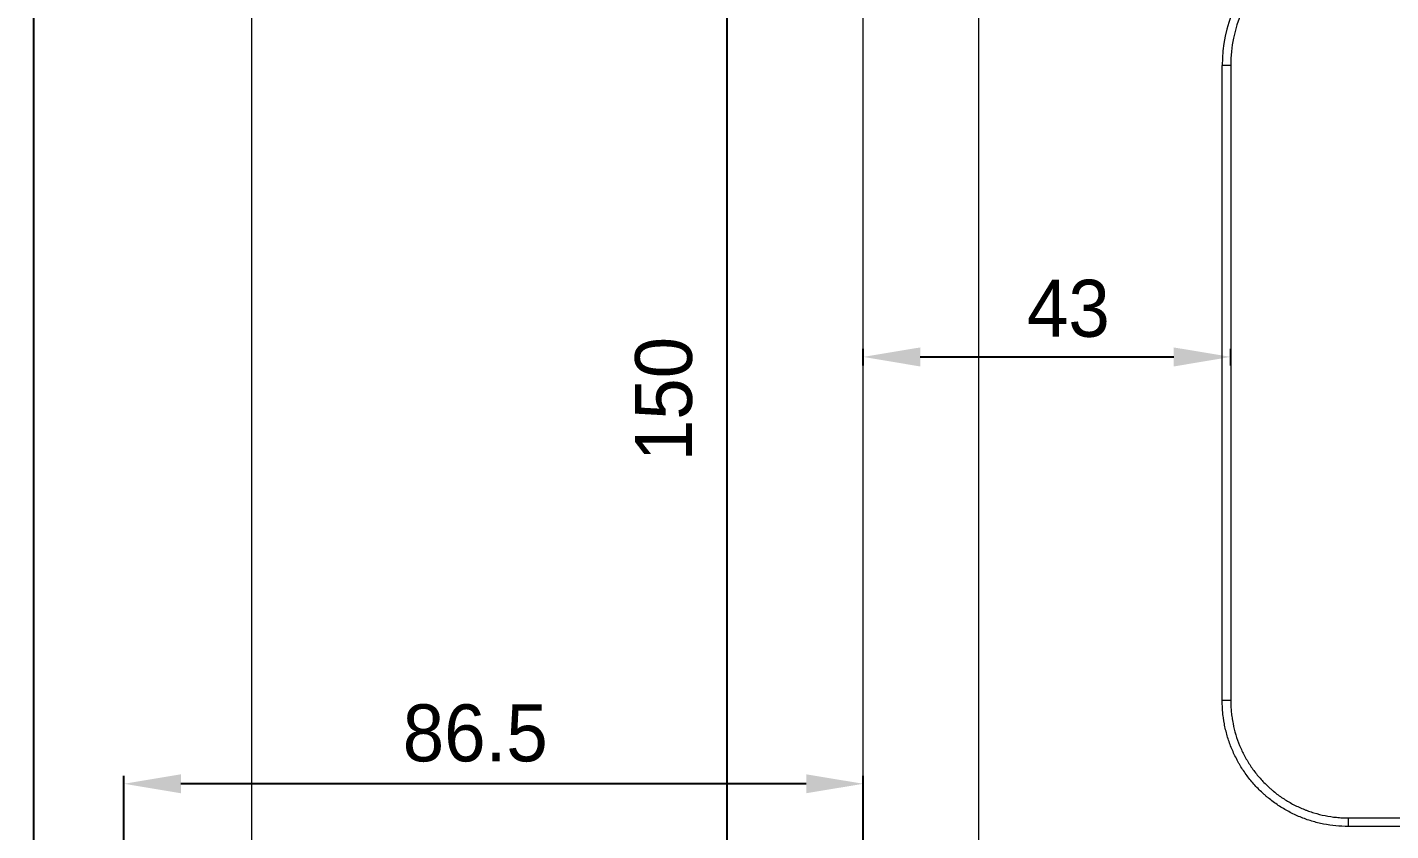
# Model space of a CAD drawing. Extents: x 8819 to 9239, y -18069 to -17475.
# Drawn here: x 9035.5 to 9155.1, y -17711.4 to -17640.9 of the extents above; entities that cross this region are included whole.
import ezdxf

# ---------------------------------------------------------------- set-up
doc = ezdxf.new("R2010")
doc.units = 0
doc.header["$MEASUREMENT"] = 0
doc.linetypes.add('HIDDEN2', pattern=[4.7625, 3.175, -1.5875])
doc.layers.get('0').update_dxf_attribs({"linetype": 'CONTINUOUS', "lineweight": 13})
doc.layers.get('DEFPOINTS').update_dxf_attribs({"linetype": 'CONTINUOUS'})
doc.layers.add('1', color=4, linetype='HIDDEN2')
doc.layers.add('5', color=2, linetype='CONTINUOUS', lineweight=9)
doc.styles.get("Standard").update_dxf_attribs({"font": 'Gulim.ttf'})
doc.dimstyles.new('STANDARD$0', dxfattribs={"dimtxt": 3.5, "dimasz": 2.5, "dimexe": 0.7, "dimexo": 0.7, "dimgap": 0.5, "dimtad": 3, "dimdec": 4, "dimdsep": 46, "dimtxsty": 'Standard', "dimcen": 0, "dimclrd": 2, "dimclre": 2, "dimclrt": 4, "dimadec": 0, "dimazin": 0, "dimtp": 0.2, "dimtm": 0.1, "dimtfac": 0.5, "dimtdec": 4, "dimtmove": 1, "dimatfit": 3, "dimfxl": 0, "dimtolj": 1, "dimarcsym": 0})

# ---------------------------------------------------------------- blocks, each defined once
blk = doc.blocks.new('*D6')
at = {"layer": '5', "color": 2, "lineweight": -2}
for p, q in [((9038.38, -17597.05), (9035.35, -17597.05)), ((9036.05, -17741.3), (9036.05, -17602.05)), ((9038.38, -17746.3), (9035.35, -17746.3))]:
    blk.add_line(p, q, dxfattribs=at)
at = {"layer": '5', "color": 2}
for points in [[(9035.21, -17602.05), (9036.88, -17602.05), (9036.05, -17597.05)], [(9035.21, -17741.3), (9036.88, -17741.3), (9036.05, -17746.3)]]:
    blk.add_solid(points, dxfattribs=at)
at = {"layer": 'DEFPOINTS', "color": 0}
for p in [(9036.05, -17597.05), (9039.08, -17597.05), (9039.08, -17746.3)]:
    blk.add_point(p, dxfattribs=at)
at = {"layer": '5', "color": 4, "insert": (9030.28, -17682.34), "char_height": 5, "attachment_point": 5, "rotation": 90}
blk.add_mtext('\\A1;150~ 200', dxfattribs=at)
blk = doc.blocks.new('*D7')
at = {"layer": '5', "color": 2, "lineweight": -2}
for p, q in [((9113.86, -17615.05), (9096.2, -17615.05)), ((9096.9, -17722.55), (9096.9, -17620.05)), ((9113.86, -17727.55), (9096.2, -17727.55))]:
    blk.add_line(p, q, dxfattribs=at)
at = {"layer": '5', "color": 2}
for points in [[(9096.07, -17620.05), (9097.74, -17620.05), (9096.9, -17615.05)], [(9096.07, -17722.55), (9097.74, -17722.55), (9096.9, -17727.55)]]:
    blk.add_solid(points, dxfattribs=at)
at = {"layer": 'DEFPOINTS', "color": 0}
for p in [(9096.9, -17615.05), (9114.56, -17615.05), (9114.56, -17727.55)]:
    blk.add_point(p, dxfattribs=at)
at = {"layer": '5', "color": 4, "insert": (9091.34, -17673.56), "char_height": 5, "attachment_point": 5, "rotation": 90}
blk.add_mtext('\\A1;150', dxfattribs=at)
blk = doc.blocks.new('*D10')
at = {"layer": '5', "color": 2, "lineweight": -2}
for p, q in [((9043.95, -17739.42), (9043.95, -17706.61)), ((9108.83, -17713.95), (9108.83, -17706.61)), ((9103.83, -17707.31), (9048.95, -17707.31))]:
    blk.add_line(p, q, dxfattribs=at)
at = {"layer": '5', "color": 2}
for points in [[(9048.95, -17706.48), (9048.95, -17708.14), (9043.95, -17707.31)], [(9103.83, -17706.48), (9103.83, -17708.14), (9108.83, -17707.31)]]:
    blk.add_solid(points, dxfattribs=at)
at = {"layer": 'DEFPOINTS', "color": 0}
for p in [(9043.95, -17707.31), (9108.83, -17714.65), (9043.95, -17740.12)]:
    blk.add_point(p, dxfattribs=at)
at = {"layer": '5', "color": 4, "insert": (9074.78, -17702.88), "char_height": 5, "attachment_point": 5}
blk.add_mtext('\\A1;86.5', dxfattribs=at)
blk = doc.blocks.new('*D23')
at = {"layer": '5', "color": 2, "lineweight": -2}
for p, q in [((9108.83, -17670.6), (9108.83, -17669.16)), ((9113.83, -17669.86), (9136.08, -17669.86)), ((9141.08, -17670.6), (9141.08, -17669.16))]:
    blk.add_line(p, q, dxfattribs=at)
at = {"layer": '5', "color": 2}
for points in [[(9113.83, -17669.03), (9113.83, -17670.7), (9108.83, -17669.86)], [(9136.08, -17669.03), (9136.08, -17670.7), (9141.08, -17669.86)]]:
    blk.add_solid(points, dxfattribs=at)
at = {"layer": 'DEFPOINTS', "color": 0}
for p in [(9141.08, -17669.86), (9108.83, -17671.3), (9141.08, -17671.3)]:
    blk.add_point(p, dxfattribs=at)
at = {"layer": '5', "color": 4, "insert": (9126.83, -17665.63), "char_height": 5, "attachment_point": 5}
blk.add_mtext('\\A1;43', dxfattribs=at)

msp = doc.modelspace()

# ---------------------------------------------------------------- linework, layer by layer
at = {"color": 7, "linetype": 'Continuous'}
msp.add_line((9055.133, -17518.269), (9055.133, -17978.236), dxfattribs=at)
at = {"layer": '1', "color": 1, "linetype": 'Continuous', "lineweight": 13}
for p, q in [((9118.955, -17600.053), (9118.955, -17742.553)), ((9141.08, -17644.303), (9140.33, -17644.303)), ((9140.33, -17700.002), (9140.33, -17644.303)), ((9141.08, -17700.002), (9140.33, -17700.002)), ((9151.381, -17710.303), (9151.381, -17711.053)), ((9165.534, -17711.053), (9151.381, -17711.053))]:
    msp.add_line(p, q, dxfattribs=at)
at = {"layer": '1', "color": 7, "linetype": 'Continuous', "lineweight": 18}
for p, q in [((9108.83, -17715.944), (9108.83, -17626.662)), ((9141.08, -17644.303), (9141.08, -17700.002)), ((9151.381, -17710.303), (9165.534, -17710.303))]:
    msp.add_line(p, q, dxfattribs=at)
at = {"layer": '1', "color": 1, "linetype": 'Continuous', "lineweight": 13}
msp.add_arc((9153.08, -17644.303), 12.75, 90, 180, dxfattribs=at)
at = {"layer": '1', "color": 7, "linetype": 'Continuous', "lineweight": 18}
msp.add_arc((9153.08, -17644.303), 12, 90, 180, dxfattribs=at)
at = {"layer": '1', "color": 1, "linetype": 'Continuous', "lineweight": 13}
msp.add_open_spline([(9151.381, -17711.053), (9151.016, -17711.053), (9150.654, -17711.035), (9149.938, -17710.965), (9149.228, -17710.86), (9148.532, -17710.687), (9147.842, -17710.48), (9147.501, -17710.359), (9146.826, -17710.081), (9146.498, -17709.926), (9145.861, -17709.587), (9145.551, -17709.402), (9144.952, -17709.003), (9144.661, -17708.789), (9144.31, -17708.502), (9144.206, -17708.414), (9144.102, -17708.324), (9144.034, -17708.264), (9144, -17708.234), (9143.831, -17708.081), (9143.699, -17707.955), (9143.314, -17707.571), (9143.072, -17707.304), (9142.614, -17706.748), (9142.399, -17706.459), (9142.098, -17706.009), (9142.001, -17705.856), (9141.861, -17705.622), (9141.815, -17705.544), (9141.725, -17705.385), (9141.681, -17705.305), (9141.466, -17704.903), (9141.311, -17704.576), (9141.035, -17703.91), (9140.913, -17703.571), (9140.704, -17702.881), (9140.616, -17702.53), (9140.527, -17702.085), (9140.51, -17701.995), (9140.486, -17701.86), (9140.479, -17701.815), (9140.464, -17701.725), (9140.429, -17701.5), (9140.401, -17701.274), (9140.348, -17700.731), (9140.33, -17700.367), (9140.33, -17700.002)], degree=3, knots=[0, 0, 0, 0, 0.0625, 0.0625, 0.125, 0.1875, 0.1875, 0.25, 0.25, 0.3125, 0.3125, 0.375, 0.375, 0.4375, 0.4375, 0.453125, 0.4609375, 0.4609375, 0.46875, 0.46875, 0.5, 0.5, 0.5625, 0.5625, 0.625, 0.625, 0.65625, 0.65625, 0.671875, 0.671875, 0.6875, 0.6875, 0.75, 0.75, 0.8125, 0.8125, 0.875, 0.875, 0.890625, 0.890625, 0.8984375, 0.8984375, 0.90625, 0.9375, 0.9375, 1, 1, 1, 1], dxfattribs=at)
at = {"layer": '1', "color": 7, "linetype": 'Continuous', "lineweight": 18}
msp.add_open_spline([(9141.08, -17700.002), (9141.08, -17700.012), (9141.08, -17700.023), (9141.08, -17700.044), (9141.08, -17700.076), (9141.081, -17700.15), (9141.083, -17700.299), (9141.094, -17700.595), (9141.125, -17701.017), (9141.167, -17701.354), (9141.198, -17701.564), (9141.204, -17701.606), (9141.218, -17701.69), (9141.225, -17701.731), (9141.246, -17701.857), (9141.262, -17701.94), (9141.344, -17702.355), (9141.426, -17702.682), (9141.62, -17703.324), (9141.733, -17703.639), (9141.989, -17704.26), (9142.132, -17704.565), (9142.331, -17704.939), (9142.372, -17705.014), (9142.456, -17705.161), (9142.584, -17705.381), (9142.719, -17705.595), (9142.999, -17706.014), (9143.398, -17706.553), (9143.848, -17707.051), (9144.206, -17707.409), (9144.328, -17707.526), (9144.486, -17707.668), (9144.517, -17707.696), (9144.581, -17707.753), (9144.677, -17707.836), (9144.774, -17707.918), (9145.1, -17708.186), (9145.371, -17708.386), (9145.928, -17708.758), (9146.216, -17708.93), (9146.808, -17709.246), (9147.113, -17709.39), (9147.467, -17709.536), (9147.506, -17709.552), (9147.585, -17709.584), (9147.703, -17709.63), (9147.981, -17709.733), (9148.221, -17709.812), (9148.705, -17709.958), (9149.031, -17710.04), (9149.692, -17710.171), (9150.026, -17710.22), (9150.533, -17710.27), (9150.703, -17710.283), (9150.957, -17710.295), (9151.084, -17710.3), (9151.233, -17710.302), (9151.307, -17710.303), (9151.339, -17710.303), (9151.36, -17710.303), (9151.371, -17710.303), (9151.381, -17710.303)], degree=3, knots=[0, 0, 0, 0, 0.0019531, 0.0019531, 0.0039062, 0.0078125, 0.015625, 0.03125, 0.0625, 0.09375, 0.09375, 0.1015625, 0.1015625, 0.109375, 0.109375, 0.125, 0.125, 0.1875, 0.1875, 0.25, 0.25, 0.3125, 0.3125, 0.328125, 0.328125, 0.34375, 0.375, 0.375, 0.4375, 0.5, 0.5, 0.53125, 0.53125, 0.5390625, 0.5390625, 0.546875, 0.5625, 0.5625, 0.625, 0.625, 0.6875, 0.6875, 0.75, 0.75, 0.7578125, 0.7578125, 0.765625, 0.78125, 0.8125, 0.8125, 0.875, 0.875, 0.9375, 0.9375, 0.96875, 0.96875, 0.984375, 0.9921875, 0.9960938, 0.9980469, 0.9980469, 1, 1, 1, 1], dxfattribs=at)

# ---------------------------------------------------------------- dimensions: what is measured, and where the dimension line sits
at = {"layer": '5'}
dim = msp.add_linear_dim(base=(9036.047, -17597.053), p1=(9039.08, -17746.303), p2=(9039.08, -17597.053), angle=90, text='150~ 200', dimstyle='STANDARD$0', override={"dimtxt": 5, "dimasz": 5, "dimdec": 1, "dimlfac": 1.333333, "dimzin": 9, "dimtdec": 1, "dimfxl": 1.25, "dimtfill": 1}, dxfattribs=at)
dim.commit()
dim.dimension.update_dxf_attribs({"geometry": '*D6', "text_midpoint": (9033.347, -17682.343), "dimtype": 160})
dim = msp.add_linear_dim(base=(9096.903, -17615.053), p1=(9114.556, -17727.553), p2=(9114.556, -17615.053), angle=90, dimstyle='STANDARD$0', override={"dimtxt": 5, "dimasz": 5, "dimdec": 1, "dimlfac": 1.333333, "dimzin": 9, "dimtdec": 1, "dimfxl": 1.25, "dimtfill": 1}, dxfattribs=at)
dim.commit()
dim.dimension.update_dxf_attribs({"geometry": '*D7', "text_midpoint": (9094.407, -17673.564), "dimtype": 160})
for base, p1, p2, picture, middle in [((9141.08, -17669.864), (9108.83, -17671.303), (9141.08, -17671.303), '*D23', (9126.833, -17668.698)), ((9043.955, -17707.309), (9108.83, -17714.653), (9043.955, -17740.116), '*D10', (9074.784, -17705.942))]:
    dim = msp.add_linear_dim(base=base, p1=p1, p2=p2, dimstyle='STANDARD$0', override={"dimtxt": 5, "dimasz": 5, "dimdec": 1, "dimlfac": 1.333333, "dimzin": 9, "dimtdec": 1, "dimfxl": 1.25, "dimtfill": 1}, dxfattribs=at)
    dim.commit()
    dim.dimension.update_dxf_attribs({"geometry": picture, "text_midpoint": middle, "dimtype": 160})

doc.saveas('drawing.dxf')
